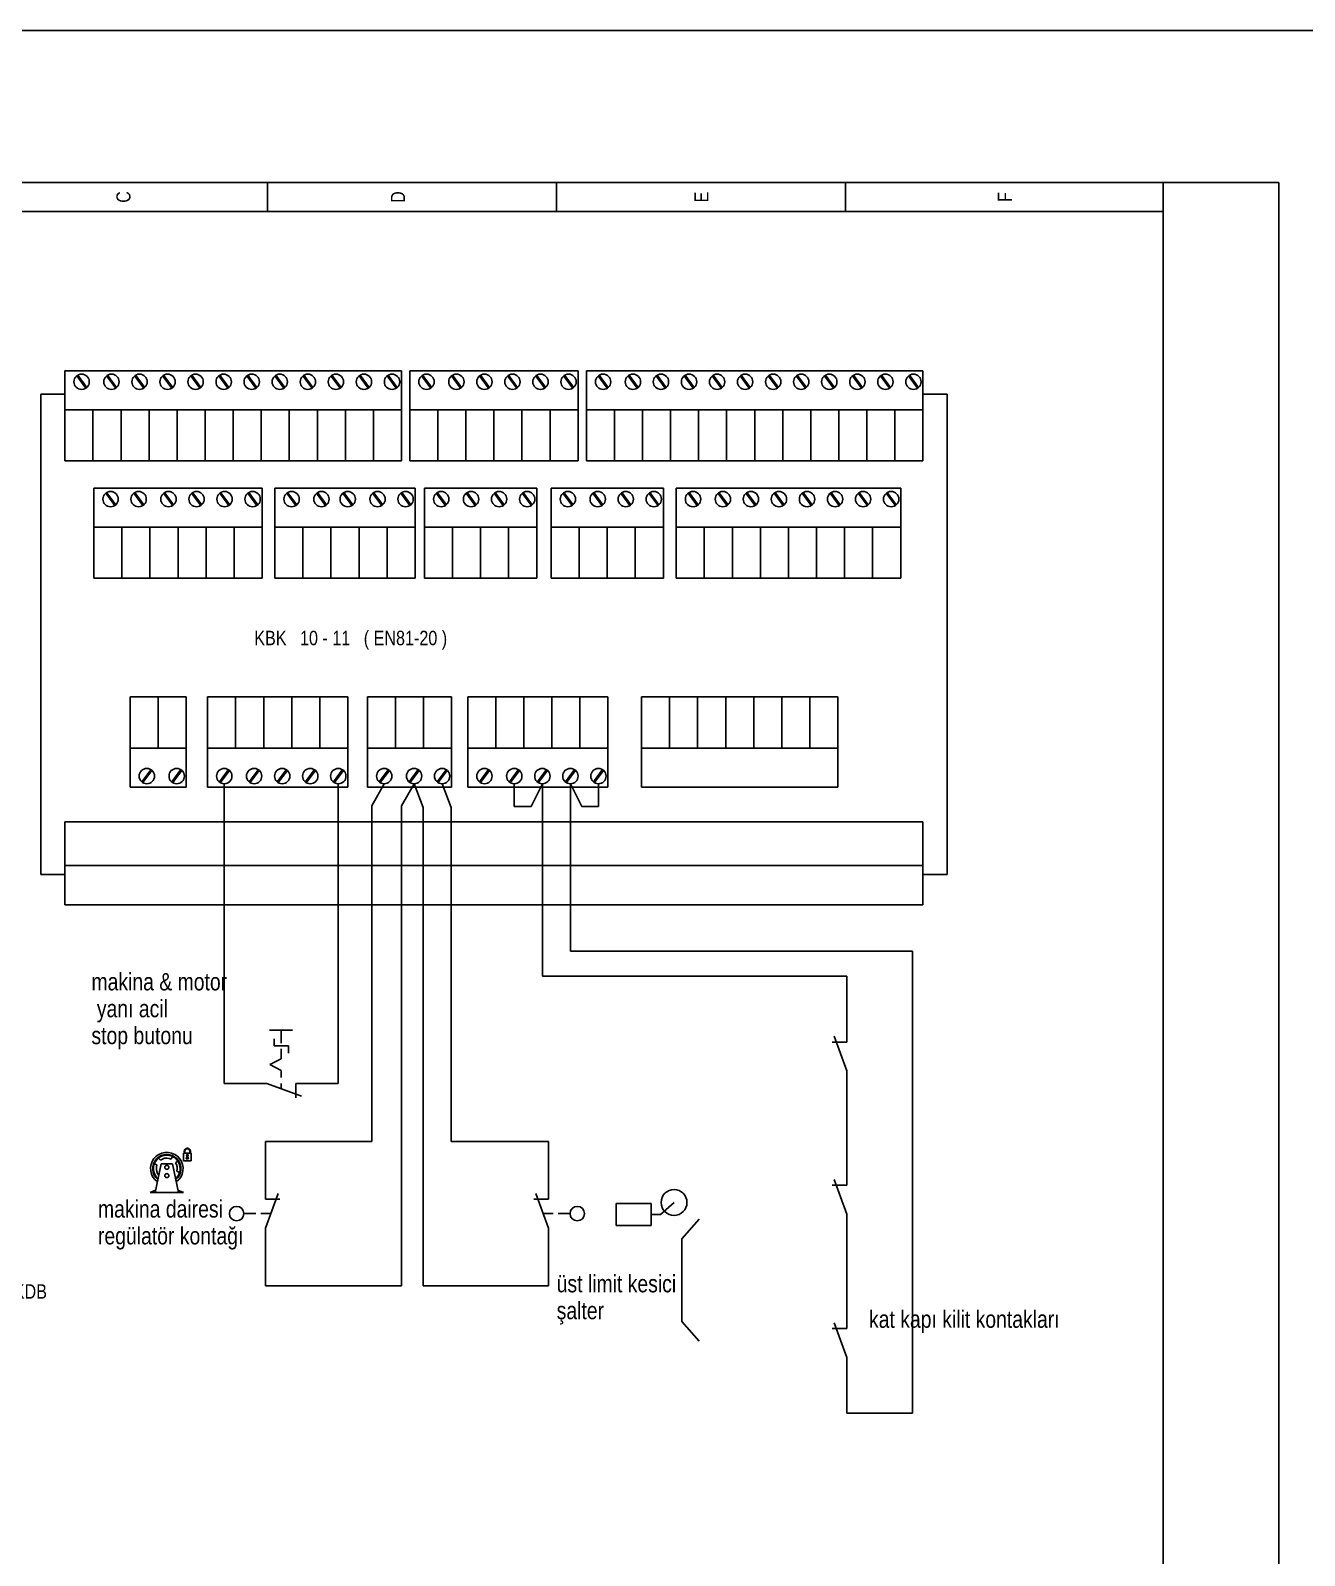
# Model space of a CAD drawing. Header units: centimetres. Extents: x 0 to 12309, y -30 to 2970.
# Drawn here: x 10496.3 to 10913.3, y 2470.6 to 2970 of the extents above; entities that cross this region are included whole.
import ezdxf
from ezdxf.enums import TextEntityAlignment as Align

# ---------------------------------------------------------------- set-up
doc = ezdxf.new("R2010")
doc.units = ezdxf.units.CM
for name, color, linetype in [('SCOTT-CERCEVE', 7, 'CONTINUOUS'), ('SCOTT-ELEKTRIK', 3, 'CONTINUOUS'), ('SCOTT-ELEKTRIK-YAZI', 4, 'CONTINUOUS')]:
    doc.layers.add(name, color=color, linetype=linetype)
doc.styles.get("Standard").update_dxf_attribs({"font": 'arial.ttf', "width": 0.8})

msp = doc.modelspace()

# ---------------------------------------------------------------- linework, layer by layer
at = {"layer": 'SCOTT-CERCEVE'}
for points in [[(0, 0), (12308.93, 0), (12308.93, 2970), (0, 2970)], [(100, 0), (12283.93, 0), (12283.93, 2970), (100, 2970)]]:
    msp.add_lwpolyline(points, close=True, dxfattribs=at)
at = {"layer": 'SCOTT-ELEKTRIK'}
for p, q in [((10238.13, 2920.2), (10904.89, 2920.2)), ((10573.88, 2920.2), (10573.88, 2910.74)), ((10668.45, 2910.74), (10668.45, 2920.2)), ((10763.03, 2910.74), (10763.03, 2920.2)), ((10867.06, 1974.44), (10867.06, 2920.2)), ((10904.89, 2920.2), (10904.89, 1974.44)), ((10238.13, 2910.74), (10867.06, 2910.74)), ((10507.58, 2858.58), (10507.58, 2829.05)), ((10617.74, 2858.58), (10507.58, 2858.58)), ((10514.43, 2852.86), (10511.44, 2856.89)), ((10514.43, 2852.86), (10511.44, 2856.89)), ((10514.74, 2853.1), (10511.76, 2857.12)), ((10514.74, 2853.1), (10511.76, 2857.12)), ((10524.2, 2852.86), (10521.21, 2856.89)), ((10524.2, 2852.86), (10521.21, 2856.89)), ((10524.51, 2853.1), (10521.53, 2857.12)), ((10524.51, 2853.1), (10521.53, 2857.12)), ((10533.38, 2852.86), (10530.39, 2856.89)), ((10533.38, 2852.86), (10530.39, 2856.89)), ((10533.69, 2853.1), (10530.71, 2857.12)), ((10533.69, 2853.1), (10530.71, 2857.12)), ((10542.56, 2852.86), (10539.57, 2856.89)), ((10542.56, 2852.86), (10539.57, 2856.89)), ((10542.87, 2853.1), (10539.89, 2857.12)), ((10542.87, 2853.1), (10539.89, 2857.12)), ((10551.74, 2852.86), (10548.75, 2856.89)), ((10551.74, 2852.86), (10548.75, 2856.89)), ((10552.05, 2853.1), (10549.07, 2857.12)), ((10552.05, 2853.1), (10549.07, 2857.12)), ((10560.92, 2852.86), (10557.93, 2856.89)), ((10560.92, 2852.86), (10557.93, 2856.89)), ((10561.23, 2853.1), (10558.26, 2857.12)), ((10561.23, 2853.1), (10558.26, 2857.12)), ((10570.1, 2852.86), (10567.11, 2856.89)), ((10570.1, 2852.86), (10567.11, 2856.89)), ((10570.41, 2853.1), (10567.44, 2857.12)), ((10570.41, 2853.1), (10567.44, 2857.12)), ((10579.28, 2852.86), (10576.29, 2856.89)), ((10579.28, 2852.86), (10576.29, 2856.89)), ((10579.59, 2853.1), (10576.62, 2857.12)), ((10579.59, 2853.1), (10576.62, 2857.12)), ((10588.46, 2852.86), (10585.48, 2856.89)), ((10588.46, 2852.86), (10585.48, 2856.89)), ((10588.77, 2853.1), (10585.8, 2857.12)), ((10588.77, 2853.1), (10585.8, 2857.12)), ((10597.64, 2852.86), (10594.66, 2856.89)), ((10597.64, 2852.86), (10594.66, 2856.89)), ((10597.95, 2853.1), (10594.98, 2857.12)), ((10597.95, 2853.1), (10594.98, 2857.12)), ((10606.82, 2852.86), (10603.84, 2856.89)), ((10606.82, 2852.86), (10603.84, 2856.89)), ((10607.14, 2853.1), (10604.16, 2857.12)), ((10607.14, 2853.1), (10604.16, 2857.12)), ((10616, 2852.86), (10613.02, 2856.89)), ((10616, 2852.86), (10613.02, 2856.89)), ((10616.32, 2853.1), (10613.34, 2857.12)), ((10616.32, 2853.1), (10613.34, 2857.12)), ((10617.74, 2858.58), (10617.74, 2829.05)), ((10620.45, 2858.58), (10620.45, 2829.05)), ((10620.45, 2858.58), (10675.53, 2858.58)), ((10627.3, 2852.86), (10624.31, 2856.89)), ((10627.3, 2852.86), (10624.31, 2856.89)), ((10627.61, 2853.1), (10624.63, 2857.12)), ((10627.61, 2853.1), (10624.63, 2857.12)), ((10637.07, 2852.86), (10634.08, 2856.89)), ((10637.07, 2852.86), (10634.08, 2856.89)), ((10637.38, 2853.1), (10634.4, 2857.12)), ((10637.38, 2853.1), (10634.4, 2857.12)), ((10646.25, 2852.86), (10643.26, 2856.89)), ((10646.25, 2852.86), (10643.26, 2856.89)), ((10646.56, 2853.1), (10643.58, 2857.12)), ((10646.56, 2853.1), (10643.58, 2857.12)), ((10655.43, 2852.86), (10652.44, 2856.89)), ((10655.43, 2852.86), (10652.44, 2856.89)), ((10655.74, 2853.1), (10652.76, 2857.12)), ((10655.74, 2853.1), (10652.76, 2857.12)), ((10664.61, 2852.86), (10661.62, 2856.89)), ((10664.61, 2852.86), (10661.62, 2856.89)), ((10664.92, 2853.1), (10661.94, 2857.12)), ((10664.92, 2853.1), (10661.94, 2857.12)), ((10673.79, 2852.86), (10670.8, 2856.89)), ((10673.79, 2852.86), (10670.8, 2856.89)), ((10674.1, 2853.1), (10671.13, 2857.12)), ((10674.1, 2853.1), (10671.13, 2857.12)), ((10675.53, 2858.58), (10675.53, 2829.05)), ((10675.53, 2858.58), (10675.53, 2829.05)), ((10678.23, 2858.58), (10678.23, 2829.05)), ((10788.4, 2858.58), (10678.23, 2858.58)), ((10685.08, 2852.86), (10682.1, 2856.89)), ((10685.08, 2852.86), (10682.1, 2856.89)), ((10685.39, 2853.1), (10682.42, 2857.12)), ((10685.39, 2853.1), (10682.42, 2857.12)), ((10694.85, 2852.86), (10691.87, 2856.89)), ((10694.85, 2852.86), (10691.87, 2856.89)), ((10695.16, 2853.1), (10692.19, 2857.12)), ((10695.16, 2853.1), (10692.19, 2857.12)), ((10704.03, 2852.86), (10701.05, 2856.89)), ((10704.03, 2852.86), (10701.05, 2856.89)), ((10704.34, 2853.1), (10701.37, 2857.12)), ((10704.34, 2853.1), (10701.37, 2857.12)), ((10713.21, 2852.86), (10710.23, 2856.89)), ((10713.21, 2852.86), (10710.23, 2856.89)), ((10713.53, 2853.1), (10710.55, 2857.12)), ((10713.53, 2853.1), (10710.55, 2857.12)), ((10722.39, 2852.86), (10719.41, 2856.89)), ((10722.39, 2852.86), (10719.41, 2856.89)), ((10722.71, 2853.1), (10719.73, 2857.12)), ((10722.71, 2853.1), (10719.73, 2857.12)), ((10731.57, 2852.86), (10728.59, 2856.89)), ((10731.57, 2852.86), (10728.59, 2856.89)), ((10731.89, 2853.1), (10728.91, 2857.12)), ((10731.89, 2853.1), (10728.91, 2857.12)), ((10740.76, 2852.86), (10737.77, 2856.89)), ((10740.76, 2852.86), (10737.77, 2856.89)), ((10741.07, 2853.1), (10738.09, 2857.12)), ((10741.07, 2853.1), (10738.09, 2857.12)), ((10749.94, 2852.86), (10746.95, 2856.89)), ((10749.94, 2852.86), (10746.95, 2856.89)), ((10750.25, 2853.1), (10747.27, 2857.12)), ((10750.25, 2853.1), (10747.27, 2857.12)), ((10759.12, 2852.86), (10756.13, 2856.89)), ((10759.12, 2852.86), (10756.13, 2856.89)), ((10759.43, 2853.1), (10756.45, 2857.12)), ((10759.43, 2853.1), (10756.45, 2857.12)), ((10768.3, 2852.86), (10765.31, 2856.89)), ((10768.3, 2852.86), (10765.31, 2856.89)), ((10768.61, 2853.1), (10765.63, 2857.12)), ((10768.61, 2853.1), (10765.63, 2857.12)), ((10777.48, 2852.86), (10774.49, 2856.89)), ((10777.48, 2852.86), (10774.49, 2856.89)), ((10777.79, 2853.1), (10774.82, 2857.12)), ((10777.79, 2853.1), (10774.82, 2857.12)), ((10786.66, 2852.86), (10783.67, 2856.89)), ((10786.66, 2852.86), (10783.67, 2856.89)), ((10786.97, 2853.1), (10784, 2857.12)), ((10786.97, 2853.1), (10784, 2857.12)), ((10788.4, 2858.58), (10788.4, 2829.05)), ((10499.69, 2693.61), (10499.69, 2850.96)), ((10507.58, 2850.96), (10499.69, 2850.96)), ((10796.29, 2850.96), (10788.4, 2850.96)), ((10796.29, 2693.61), (10796.29, 2850.96)), ((10507.58, 2845.78), (10617.74, 2845.78)), ((10516.76, 2845.78), (10516.76, 2829.05)), ((10525.94, 2845.78), (10525.94, 2829.05)), ((10525.94, 2845.78), (10525.94, 2829.05)), ((10535.12, 2845.78), (10535.12, 2829.05)), ((10535.12, 2845.78), (10535.12, 2829.05)), ((10544.3, 2845.78), (10544.3, 2829.05)), ((10544.3, 2845.78), (10544.3, 2829.05)), ((10553.48, 2845.78), (10553.48, 2829.05)), ((10553.48, 2845.78), (10553.48, 2829.05)), ((10562.66, 2845.78), (10562.66, 2829.05)), ((10562.66, 2845.78), (10562.66, 2829.05)), ((10571.84, 2845.78), (10571.84, 2829.05)), ((10571.84, 2845.78), (10571.84, 2829.05)), ((10571.84, 2845.78), (10571.84, 2829.05)), ((10581.02, 2845.78), (10581.02, 2829.05)), ((10581.02, 2845.78), (10581.02, 2829.05)), ((10581.02, 2845.78), (10581.02, 2829.05)), ((10590.2, 2845.78), (10590.2, 2829.05)), ((10590.2, 2845.78), (10590.2, 2829.05)), ((10590.2, 2845.78), (10590.2, 2829.05)), ((10599.38, 2845.78), (10599.38, 2829.05)), ((10599.38, 2845.78), (10599.38, 2829.05)), ((10599.38, 2845.78), (10599.38, 2829.05)), ((10608.56, 2845.78), (10608.56, 2829.05)), ((10608.56, 2845.78), (10608.56, 2829.05)), ((10608.56, 2845.78), (10608.56, 2829.05)), ((10675.53, 2845.78), (10620.45, 2845.78)), ((10629.63, 2845.78), (10629.63, 2829.05)), ((10638.81, 2845.78), (10638.81, 2829.05)), ((10638.81, 2845.78), (10638.81, 2829.05)), ((10647.99, 2845.78), (10647.99, 2829.05)), ((10647.99, 2845.78), (10647.99, 2829.05)), ((10657.17, 2845.78), (10657.17, 2829.05)), ((10657.17, 2845.78), (10657.17, 2829.05)), ((10666.35, 2845.78), (10666.35, 2829.05)), ((10666.35, 2845.78), (10666.35, 2829.05)), ((10678.23, 2845.78), (10788.4, 2845.78)), ((10687.41, 2845.78), (10687.41, 2829.05)), ((10696.59, 2845.78), (10696.59, 2829.05)), ((10696.59, 2845.78), (10696.59, 2829.05)), ((10705.77, 2845.78), (10705.77, 2829.05)), ((10705.77, 2845.78), (10705.77, 2829.05)), ((10714.95, 2845.78), (10714.95, 2829.05)), ((10714.95, 2845.78), (10714.95, 2829.05)), ((10724.14, 2845.78), (10724.14, 2829.05)), ((10724.14, 2845.78), (10724.14, 2829.05)), ((10733.32, 2845.78), (10733.32, 2829.05)), ((10733.32, 2845.78), (10733.32, 2829.05)), ((10742.5, 2845.78), (10742.5, 2829.05)), ((10742.5, 2845.78), (10742.5, 2829.05)), ((10742.5, 2845.78), (10742.5, 2829.05)), ((10751.68, 2845.78), (10751.68, 2829.05)), ((10751.68, 2845.78), (10751.68, 2829.05)), ((10751.68, 2845.78), (10751.68, 2829.05)), ((10760.86, 2845.78), (10760.86, 2829.05)), ((10760.86, 2845.78), (10760.86, 2829.05)), ((10760.86, 2845.78), (10760.86, 2829.05)), ((10770.04, 2845.78), (10770.04, 2829.05)), ((10770.04, 2845.78), (10770.04, 2829.05)), ((10770.04, 2845.78), (10770.04, 2829.05)), ((10779.22, 2845.78), (10779.22, 2829.05)), ((10779.22, 2845.78), (10779.22, 2829.05)), ((10779.22, 2845.78), (10779.22, 2829.05)), ((10507.58, 2829.05), (10617.74, 2829.05)), ((10620.45, 2829.05), (10675.53, 2829.05)), ((10678.23, 2829.05), (10788.4, 2829.05)), ((10517.06, 2820.15), (10572.14, 2820.15)), ((10517.06, 2820.15), (10517.06, 2790.63)), ((10523.91, 2814.44), (10520.92, 2818.47)), ((10523.91, 2814.44), (10520.92, 2818.47)), ((10524.22, 2814.68), (10521.24, 2818.69)), ((10524.22, 2814.68), (10521.24, 2818.69)), ((10533.09, 2814.44), (10530.1, 2818.47)), ((10533.09, 2814.44), (10530.1, 2818.47)), ((10533.4, 2814.68), (10530.42, 2818.69)), ((10533.4, 2814.68), (10530.42, 2818.69)), ((10542.86, 2814.44), (10539.87, 2818.47)), ((10542.86, 2814.44), (10539.87, 2818.47)), ((10543.17, 2814.68), (10540.19, 2818.69)), ((10543.17, 2814.68), (10540.19, 2818.69)), ((10552.04, 2814.44), (10549.05, 2818.47)), ((10552.04, 2814.44), (10549.05, 2818.47)), ((10552.35, 2814.68), (10549.37, 2818.69)), ((10552.35, 2814.68), (10549.37, 2818.69)), ((10561.22, 2814.44), (10558.23, 2818.47)), ((10561.22, 2814.44), (10558.23, 2818.47)), ((10561.53, 2814.68), (10558.55, 2818.69)), ((10561.53, 2814.68), (10558.55, 2818.69)), ((10570.4, 2814.44), (10567.41, 2818.47)), ((10570.4, 2814.44), (10567.41, 2818.47)), ((10570.71, 2814.68), (10567.74, 2818.69)), ((10570.71, 2814.68), (10567.74, 2818.69)), ((10572.14, 2820.15), (10572.14, 2790.63)), ((10572.14, 2820.15), (10572.14, 2790.63)), ((10576.29, 2820.15), (10622.2, 2820.15)), ((10576.29, 2820.15), (10576.29, 2790.63)), ((10583.14, 2814.44), (10580.16, 2818.47)), ((10583.14, 2814.44), (10580.16, 2818.47)), ((10583.46, 2814.68), (10580.48, 2818.69)), ((10583.46, 2814.68), (10580.48, 2818.69)), ((10592.91, 2814.44), (10589.93, 2818.47)), ((10592.91, 2814.44), (10589.93, 2818.47)), ((10593.23, 2814.68), (10590.25, 2818.69)), ((10593.23, 2814.68), (10590.25, 2818.69)), ((10601.51, 2814.44), (10598.52, 2818.47)), ((10601.51, 2814.44), (10598.52, 2818.47)), ((10601.82, 2814.68), (10598.84, 2818.69)), ((10601.82, 2814.68), (10598.84, 2818.69)), ((10611.28, 2814.44), (10608.29, 2818.47)), ((10611.28, 2814.44), (10608.29, 2818.47)), ((10611.59, 2814.68), (10608.61, 2818.69)), ((10611.59, 2814.68), (10608.61, 2818.69)), ((10620.46, 2814.44), (10617.47, 2818.47)), ((10620.46, 2814.44), (10617.47, 2818.47)), ((10620.77, 2814.68), (10617.79, 2818.69)), ((10620.77, 2814.68), (10617.79, 2818.69)), ((10622.2, 2820.15), (10622.2, 2790.63)), ((10622.2, 2820.15), (10622.2, 2790.63)), ((10625.26, 2820.15), (10625.26, 2790.63)), ((10625.26, 2820.15), (10661.98, 2820.15)), ((10632.11, 2814.44), (10629.12, 2818.47)), ((10632.11, 2814.44), (10629.12, 2818.47)), ((10632.42, 2814.68), (10629.45, 2818.69)), ((10632.42, 2814.68), (10629.45, 2818.69)), ((10641.88, 2814.44), (10638.89, 2818.47)), ((10641.88, 2814.44), (10638.89, 2818.47)), ((10642.19, 2814.68), (10639.22, 2818.69)), ((10642.19, 2814.68), (10639.22, 2818.69)), ((10651.06, 2814.44), (10648.07, 2818.47)), ((10651.06, 2814.44), (10648.07, 2818.47)), ((10651.37, 2814.68), (10648.4, 2818.69)), ((10651.37, 2814.68), (10648.4, 2818.69)), ((10660.24, 2814.44), (10657.26, 2818.47)), ((10660.24, 2814.44), (10657.26, 2818.47)), ((10660.55, 2814.68), (10657.58, 2818.69)), ((10660.55, 2814.68), (10657.58, 2818.69)), ((10661.98, 2820.15), (10661.98, 2790.63)), ((10661.98, 2820.15), (10661.98, 2790.63)), ((10666.7, 2820.15), (10666.7, 2790.63)), ((10666.7, 2820.15), (10703.43, 2820.15)), ((10673.55, 2814.44), (10670.57, 2818.47)), ((10673.55, 2814.44), (10670.57, 2818.47)), ((10673.87, 2814.68), (10670.89, 2818.69)), ((10673.87, 2814.68), (10670.89, 2818.69)), ((10683.32, 2814.44), (10680.34, 2818.47)), ((10683.32, 2814.44), (10680.34, 2818.47)), ((10683.64, 2814.68), (10680.66, 2818.69)), ((10683.64, 2814.68), (10680.66, 2818.69)), ((10692.5, 2814.44), (10689.52, 2818.47)), ((10692.5, 2814.44), (10689.52, 2818.47)), ((10692.82, 2814.68), (10689.84, 2818.69)), ((10692.82, 2814.68), (10689.84, 2818.69)), ((10701.69, 2814.44), (10698.7, 2818.47)), ((10701.69, 2814.44), (10698.7, 2818.47)), ((10702, 2814.68), (10699.02, 2818.69)), ((10702, 2814.68), (10699.02, 2818.69)), ((10703.43, 2820.15), (10703.43, 2790.63)), ((10703.43, 2820.15), (10703.43, 2790.63)), ((10707.66, 2820.15), (10707.66, 2790.63)), ((10781.11, 2820.15), (10707.66, 2820.15)), ((10714.51, 2814.44), (10711.53, 2818.47)), ((10714.51, 2814.44), (10711.53, 2818.47)), ((10714.83, 2814.68), (10711.85, 2818.69)), ((10714.83, 2814.68), (10711.85, 2818.69)), ((10724.28, 2814.44), (10721.3, 2818.47)), ((10724.28, 2814.44), (10721.3, 2818.47)), ((10724.6, 2814.68), (10721.62, 2818.69)), ((10724.6, 2814.68), (10721.62, 2818.69)), ((10733.46, 2814.44), (10730.48, 2818.47)), ((10733.46, 2814.44), (10730.48, 2818.47)), ((10733.78, 2814.68), (10730.8, 2818.69)), ((10733.78, 2814.68), (10730.8, 2818.69)), ((10742.65, 2814.44), (10739.66, 2818.47)), ((10742.65, 2814.44), (10739.66, 2818.47)), ((10742.96, 2814.68), (10739.98, 2818.69)), ((10742.96, 2814.68), (10739.98, 2818.69)), ((10751.83, 2814.44), (10748.84, 2818.47)), ((10751.83, 2814.44), (10748.84, 2818.47)), ((10752.14, 2814.68), (10749.16, 2818.69)), ((10752.14, 2814.68), (10749.16, 2818.69)), ((10761.01, 2814.44), (10758.02, 2818.47)), ((10761.01, 2814.44), (10758.02, 2818.47)), ((10761.32, 2814.68), (10758.34, 2818.69)), ((10761.32, 2814.68), (10758.34, 2818.69)), ((10770.19, 2814.44), (10767.2, 2818.47)), ((10770.19, 2814.44), (10767.2, 2818.47)), ((10770.5, 2814.68), (10767.52, 2818.69)), ((10770.5, 2814.68), (10767.52, 2818.69)), ((10779.37, 2814.44), (10776.38, 2818.47)), ((10779.37, 2814.44), (10776.38, 2818.47)), ((10779.68, 2814.68), (10776.71, 2818.69)), ((10779.68, 2814.68), (10776.71, 2818.69)), ((10781.11, 2820.15), (10781.11, 2790.63)), ((10572.14, 2807.35), (10517.06, 2807.35)), ((10526.24, 2807.35), (10526.24, 2790.63)), ((10526.24, 2807.35), (10526.24, 2790.63)), ((10535.42, 2807.35), (10535.42, 2790.63)), ((10544.6, 2807.35), (10544.6, 2790.63)), ((10544.6, 2807.35), (10544.6, 2790.63)), ((10553.78, 2807.35), (10553.78, 2790.63)), ((10553.78, 2807.35), (10553.78, 2790.63)), ((10562.96, 2807.35), (10562.96, 2790.63)), ((10562.96, 2807.35), (10562.96, 2790.63)), ((10622.2, 2807.35), (10576.29, 2807.35)), ((10585.47, 2807.35), (10585.47, 2790.63)), ((10594.66, 2807.35), (10594.66, 2790.63)), ((10594.66, 2807.35), (10594.66, 2790.63)), ((10594.66, 2807.35), (10594.66, 2790.63)), ((10603.84, 2807.35), (10603.84, 2790.63)), ((10613.02, 2807.35), (10613.02, 2790.63)), ((10613.02, 2807.35), (10613.02, 2790.63)), ((10661.98, 2807.35), (10625.26, 2807.35)), ((10634.44, 2807.35), (10634.44, 2790.63)), ((10643.62, 2807.35), (10643.62, 2790.63)), ((10643.62, 2807.35), (10643.62, 2790.63)), ((10652.8, 2807.35), (10652.8, 2790.63)), ((10652.8, 2807.35), (10652.8, 2790.63)), ((10703.43, 2807.35), (10666.7, 2807.35)), ((10675.88, 2807.35), (10675.88, 2790.63)), ((10685.07, 2807.35), (10685.07, 2790.63)), ((10685.07, 2807.35), (10685.07, 2790.63)), ((10694.25, 2807.35), (10694.25, 2790.63)), ((10694.25, 2807.35), (10694.25, 2790.63)), ((10707.66, 2807.35), (10781.11, 2807.35)), ((10716.84, 2807.35), (10716.84, 2790.63)), ((10726.03, 2807.35), (10726.03, 2790.63)), ((10726.03, 2807.35), (10726.03, 2790.63)), ((10735.21, 2807.35), (10735.21, 2790.63)), ((10735.21, 2807.35), (10735.21, 2790.63)), ((10744.39, 2807.35), (10744.39, 2790.63)), ((10744.39, 2807.35), (10744.39, 2790.63)), ((10753.57, 2807.35), (10753.57, 2790.63)), ((10753.57, 2807.35), (10753.57, 2790.63)), ((10762.75, 2807.35), (10762.75, 2790.63)), ((10762.75, 2807.35), (10762.75, 2790.63)), ((10771.93, 2807.35), (10771.93, 2790.63)), ((10572.14, 2790.63), (10517.06, 2790.63)), ((10622.2, 2790.63), (10576.29, 2790.63)), ((10625.26, 2790.63), (10661.98, 2790.63)), ((10666.7, 2790.63), (10703.43, 2790.63)), ((10707.66, 2790.63), (10781.11, 2790.63)), ((10528.91, 2722.25), (10528.91, 2751.77)), ((10547.27, 2751.77), (10528.91, 2751.77)), ((10538.09, 2735.05), (10538.09, 2751.77)), ((10547.27, 2722.25), (10547.27, 2751.77)), ((10547.27, 2722.25), (10547.27, 2751.77)), ((10554.27, 2722.25), (10554.27, 2751.77)), ((10600.17, 2751.77), (10554.27, 2751.77)), ((10563.45, 2735.05), (10563.45, 2751.77)), ((10572.63, 2735.05), (10572.63, 2751.77)), ((10572.63, 2735.05), (10572.63, 2751.77)), ((10581.81, 2735.05), (10581.81, 2751.77)), ((10581.81, 2735.05), (10581.81, 2751.77)), ((10590.99, 2735.05), (10590.99, 2751.77)), ((10590.99, 2735.05), (10590.99, 2751.77)), ((10600.17, 2722.25), (10600.17, 2751.77)), ((10600.17, 2722.25), (10600.17, 2751.77)), ((10606.61, 2722.25), (10606.61, 2751.77)), ((10634.15, 2751.77), (10606.61, 2751.77)), ((10615.79, 2735.05), (10615.79, 2751.77)), ((10624.97, 2735.05), (10624.97, 2751.77)), ((10624.97, 2735.05), (10624.97, 2751.77)), ((10634.15, 2722.25), (10634.15, 2751.77)), ((10634.15, 2722.25), (10634.15, 2751.77)), ((10639.4, 2722.25), (10639.4, 2751.77)), ((10639.4, 2751.77), (10685.31, 2751.77)), ((10648.58, 2735.05), (10648.58, 2751.77)), ((10657.76, 2735.05), (10657.76, 2751.77)), ((10657.76, 2735.05), (10657.76, 2751.77)), ((10666.95, 2735.05), (10666.95, 2751.77)), ((10666.95, 2735.05), (10666.95, 2751.77)), ((10676.13, 2735.05), (10676.13, 2751.77)), ((10676.13, 2735.05), (10676.13, 2751.77)), ((10685.31, 2722.25), (10685.31, 2751.77)), ((10685.31, 2722.25), (10685.31, 2751.77)), ((10696.29, 2722.25), (10696.29, 2751.77)), ((10696.29, 2751.77), (10760.55, 2751.77)), ((10705.47, 2735.05), (10705.47, 2751.77)), ((10714.65, 2735.05), (10714.65, 2751.77)), ((10714.65, 2735.05), (10714.65, 2751.77)), ((10723.83, 2735.05), (10723.83, 2751.77)), ((10723.83, 2735.05), (10723.83, 2751.77)), ((10733.01, 2735.05), (10733.01, 2751.77)), ((10733.01, 2735.05), (10733.01, 2751.77)), ((10742.19, 2735.05), (10742.19, 2751.77)), ((10742.19, 2735.05), (10742.19, 2751.77)), ((10751.37, 2735.05), (10751.37, 2751.77)), ((10751.37, 2735.05), (10751.37, 2751.77)), ((10760.55, 2722.25), (10760.55, 2751.77)), ((10547.27, 2735.05), (10528.91, 2735.05)), ((10600.17, 2735.05), (10554.27, 2735.05)), ((10634.15, 2735.05), (10606.61, 2735.05)), ((10685.31, 2735.05), (10639.4, 2735.05)), ((10696.29, 2735.05), (10760.55, 2735.05)), ((10535.76, 2727.96), (10532.78, 2723.93)), ((10535.76, 2727.96), (10532.78, 2723.93)), ((10536.07, 2727.72), (10533.1, 2723.71)), ((10536.07, 2727.72), (10533.1, 2723.71)), ((10545.53, 2727.96), (10542.55, 2723.93)), ((10545.53, 2727.96), (10542.55, 2723.93)), ((10545.84, 2727.72), (10542.87, 2723.71)), ((10545.84, 2727.72), (10542.87, 2723.71)), ((10561.12, 2727.96), (10558.13, 2723.93)), ((10561.12, 2727.96), (10558.13, 2723.93)), ((10561.43, 2727.72), (10558.46, 2723.71)), ((10561.43, 2727.72), (10558.46, 2723.71)), ((10570.89, 2727.96), (10567.9, 2723.93)), ((10570.89, 2727.96), (10567.9, 2723.93)), ((10571.2, 2727.72), (10568.23, 2723.71)), ((10571.2, 2727.72), (10568.23, 2723.71)), ((10580.07, 2727.96), (10577.08, 2723.93)), ((10580.07, 2727.96), (10577.08, 2723.93)), ((10580.38, 2727.72), (10577.41, 2723.71)), ((10580.38, 2727.72), (10577.41, 2723.71)), ((10589.25, 2727.96), (10586.27, 2723.93)), ((10589.25, 2727.96), (10586.27, 2723.93)), ((10589.56, 2727.72), (10586.59, 2723.71)), ((10589.56, 2727.72), (10586.59, 2723.71)), ((10598.43, 2727.96), (10595.45, 2723.93)), ((10598.43, 2727.96), (10595.45, 2723.93)), ((10598.74, 2727.72), (10595.77, 2723.71)), ((10598.74, 2727.72), (10595.77, 2723.71)), ((10613.46, 2727.96), (10610.47, 2723.93)), ((10613.46, 2727.96), (10610.47, 2723.93)), ((10613.77, 2727.72), (10610.79, 2723.71)), ((10613.77, 2727.72), (10610.79, 2723.71)), ((10623.23, 2727.96), (10620.24, 2723.93)), ((10623.23, 2727.96), (10620.24, 2723.93)), ((10623.54, 2727.72), (10620.56, 2723.71)), ((10623.54, 2727.72), (10620.56, 2723.71)), ((10632.41, 2727.96), (10629.42, 2723.93)), ((10632.41, 2727.96), (10629.42, 2723.93)), ((10632.72, 2727.72), (10629.74, 2723.71)), ((10632.72, 2727.72), (10629.74, 2723.71)), ((10646.25, 2727.96), (10643.27, 2723.93)), ((10646.25, 2727.96), (10643.27, 2723.93)), ((10646.57, 2727.72), (10643.59, 2723.71)), ((10646.57, 2727.72), (10643.59, 2723.71)), ((10656.02, 2727.96), (10653.04, 2723.93)), ((10656.02, 2727.96), (10653.04, 2723.93)), ((10656.34, 2727.72), (10653.36, 2723.71)), ((10656.34, 2727.72), (10653.36, 2723.71)), ((10665.2, 2727.96), (10662.22, 2723.93)), ((10665.2, 2727.96), (10662.22, 2723.93)), ((10665.52, 2727.72), (10662.54, 2723.71)), ((10665.52, 2727.72), (10662.54, 2723.71)), ((10674.38, 2727.96), (10671.4, 2723.93)), ((10674.38, 2727.96), (10671.4, 2723.93)), ((10674.7, 2727.72), (10671.72, 2723.71)), ((10674.7, 2727.72), (10671.72, 2723.71)), ((10683.57, 2727.96), (10680.58, 2723.93)), ((10683.57, 2727.96), (10680.58, 2723.93)), ((10683.88, 2727.72), (10680.9, 2723.71)), ((10683.88, 2727.72), (10680.9, 2723.71)), ((10528.91, 2722.25), (10547.27, 2722.25)), ((10554.27, 2722.25), (10600.17, 2722.25)), ((10559.74, 2723.35), (10559.74, 2625.21)), ((10597.06, 2723.35), (10597.06, 2625.21)), ((10606.61, 2722.25), (10634.15, 2722.25)), ((10612.08, 2723.35), (10608.01, 2716.16)), ((10621.85, 2723.35), (10617.78, 2716.16)), ((10621.85, 2723.35), (10624.79, 2715.62)), ((10631.03, 2723.35), (10633.97, 2715.62)), ((10639.4, 2722.25), (10685.31, 2722.25)), ((10654.65, 2723.35), (10654.65, 2715.86)), ((10663.83, 2723.35), (10660.12, 2715.86)), ((10663.83, 2723.35), (10663.83, 2660.33)), ((10673.01, 2723.35), (10673.01, 2668.53)), ((10673.01, 2723.35), (10676.71, 2715.86)), ((10682.19, 2723.35), (10682.19, 2715.86)), ((10760.55, 2722.25), (10696.29, 2722.25)), ((10608.01, 2716.16), (10608.01, 2606.21)), ((10617.78, 2716.16), (10617.78, 2558.95)), ((10624.79, 2715.62), (10624.79, 2558.95)), ((10633.97, 2715.62), (10633.97, 2606.21)), ((10660.12, 2715.86), (10654.65, 2715.86)), ((10676.71, 2715.86), (10682.19, 2715.86)), ((10507.58, 2683.73), (10507.58, 2710.88)), ((10507.58, 2710.88), (10617.74, 2710.88)), ((10617.74, 2710.88), (10675.53, 2710.88)), ((10675.53, 2710.88), (10788.4, 2710.88)), ((10788.4, 2683.73), (10788.4, 2710.88)), ((10507.58, 2693.61), (10499.69, 2693.61)), ((10507.58, 2696.53), (10617.74, 2696.53)), ((10675.53, 2696.53), (10617.74, 2696.53)), ((10675.53, 2696.53), (10788.4, 2696.53)), ((10796.29, 2693.61), (10788.4, 2693.61)), ((10617.74, 2683.73), (10507.58, 2683.73)), ((10617.74, 2683.73), (10675.53, 2683.73)), ((10788.4, 2683.73), (10675.53, 2683.73)), ((10673.01, 2668.53), (10785, 2668.53)), ((10785, 2668.53), (10785, 2517.26)), ((10763.44, 2660.33), (10663.83, 2660.33)), ((10763.44, 2643.48), (10763.44, 2660.33)), ((10574.54, 2642.63), (10582.1, 2642.63)), ((10578.4, 2642.61), (10578.4, 2638.45)), ((10763.44, 2638.75), (10763.44, 2643.48)), ((10576.04, 2639.87), (10576.04, 2637.51)), ((10580.76, 2637.51), (10576.04, 2637.51)), ((10580.76, 2637.51), (10580.76, 2635.14)), ((10763.44, 2638.75), (10758.71, 2638.75)), ((10763.44, 2629.3), (10759.31, 2640.65)), ((10574.62, 2631.36), (10578.4, 2633.25)), ((10578.4, 2636.56), (10578.4, 2633.25)), ((10578.4, 2629.47), (10574.62, 2631.36)), ((10578.4, 2629.47), (10578.4, 2627.1)), ((10763.44, 2629.3), (10763.44, 2624.57)), ((10568.94, 2625.21), (10559.74, 2625.21)), ((10573.67, 2625.21), (10568.94, 2625.21)), ((10573.67, 2625.21), (10585.02, 2621.08)), ((10578.4, 2625.21), (10578.4, 2623.51)), ((10583.13, 2625.21), (10587.86, 2625.21)), ((10583.13, 2625.21), (10583.13, 2620.48)), ((10597.06, 2625.21), (10587.86, 2625.21)), ((10763.44, 2624.57), (10763.44, 2596.59)), ((10546.43, 2602.38), (10548.89, 2602.38)), ((10546.43, 2602.38), (10546.43, 2599.92)), ((10546.66, 2602.99), (10546.66, 2602.38)), ((10546.86, 2602.38), (10546.86, 2602.99)), ((10548.45, 2602.38), (10548.45, 2602.99)), ((10548.65, 2602.99), (10548.65, 2602.38)), ((10548.89, 2602.38), (10548.89, 2599.92)), ((10608.01, 2606.21), (10573.23, 2606.21)), ((10573.23, 2606.21), (10573.23, 2592.04)), ((10665.81, 2606.21), (10633.97, 2606.21)), ((10665.81, 2592.04), (10665.81, 2606.21)), ((10537.7, 2598.51), (10536.82, 2598.84)), ((10539.05, 2598.92), (10537.1, 2589.5)), ((10538.89, 2600.09), (10538.26, 2600.79)), ((10539.05, 2598.92), (10542.8, 2598.92)), ((10542.35, 2600.45), (10542.74, 2601.3)), ((10542.8, 2598.92), (10544.75, 2589.5)), ((10543.76, 2599.26), (10544.52, 2599.82)), ((10548.89, 2599.92), (10546.43, 2599.92)), ((10547.3, 2600.48), (10547.53, 2601.44)), ((10547.3, 2600.48), (10548.01, 2600.48)), ((10548.01, 2600.48), (10547.79, 2601.44)), ((10543.65, 2594.8), (10544.14, 2594.37)), ((10544.26, 2596.52), (10545.12, 2596.08)), ((10573.23, 2587.31), (10573.23, 2592.04)), ((10665.81, 2587.31), (10665.81, 2592.04)), ((10763.44, 2591.87), (10758.71, 2591.87)), ((10763.44, 2582.41), (10759.31, 2593.76)), ((10763.44, 2591.87), (10763.44, 2596.59)), ((10535.44, 2589.5), (10537.27, 2590.3)), ((10546.41, 2589.5), (10535.44, 2589.5)), ((10546.41, 2589.5), (10544.58, 2590.3)), ((10573.23, 2577.86), (10577.36, 2589.2)), ((10573.23, 2587.31), (10577.96, 2587.31)), ((10665.81, 2587.31), (10661.08, 2587.31)), ((10665.81, 2577.86), (10661.67, 2589.2)), ((10566.14, 2582.58), (10570.03, 2582.58)), ((10571.72, 2582.58), (10574.96, 2582.58)), ((10667.32, 2582.58), (10664.08, 2582.58)), ((10672.9, 2582.58), (10669.01, 2582.58)), ((10688.03, 2585.87), (10699.45, 2585.87)), ((10688.03, 2578.68), (10688.03, 2585.87)), ((10699.45, 2585.87), (10699.45, 2578.68)), ((10699.45, 2582.27), (10702.47, 2582.27)), ((10702.47, 2582.27), (10706.93, 2586.24)), ((10763.44, 2582.41), (10763.44, 2577.68)), ((10573.23, 2577.86), (10573.23, 2573.13)), ((10665.81, 2577.86), (10665.81, 2573.13)), ((10699.45, 2578.68), (10688.03, 2578.68)), ((10715.16, 2580.79), (10709.53, 2574.28)), ((10763.44, 2577.68), (10763.44, 2549.7)), ((10573.23, 2558.95), (10573.23, 2573.13)), ((10665.81, 2558.95), (10665.81, 2573.13)), ((10709.53, 2574.28), (10709.53, 2547.28)), ((10573.23, 2558.95), (10617.78, 2558.95)), ((10624.79, 2558.95), (10665.81, 2558.95)), ((10715.16, 2540.78), (10709.53, 2547.28)), ((10763.44, 2535.52), (10759.31, 2546.87)), ((10763.44, 2544.98), (10763.44, 2549.7)), ((10763.44, 2544.98), (10758.71, 2544.98)), ((10763.44, 2535.52), (10763.44, 2530.79)), ((10763.44, 2530.79), (10763.44, 2517.26)), ((10763.44, 2517.26), (10785, 2517.26))]:
    msp.add_line(p, q, dxfattribs=at)
for points in [[(10544.03, 2592.99), (10544.83, 2593.7), (10545.48, 2594.56), (10545.94, 2595.52), (10546.2, 2596.56), (10546.25, 2597.64), (10546.08, 2598.7), (10545.7, 2599.7), (10545.13, 2600.61), (10544.38, 2601.38), (10543.5, 2601.99), (10542.51, 2602.41), (10541.46, 2602.63), (10540.39, 2602.63), (10539.34, 2602.41), (10538.35, 2601.99), (10537.47, 2601.38), (10536.73, 2600.61), (10536.15, 2599.7), (10535.77, 2598.7), (10535.6, 2597.64), (10535.65, 2596.56), (10535.91, 2595.52), (10536.37, 2594.56), (10537.02, 2593.7), (10537.83, 2592.99)], [(10543.87, 2593.75), (10544.53, 2594.42), (10545.05, 2595.21), (10545.39, 2596.09), (10545.55, 2597.03), (10545.51, 2597.97), (10545.29, 2598.89), (10544.88, 2599.74), (10544.31, 2600.5), (10543.59, 2601.12), (10542.77, 2601.58), (10541.87, 2601.86), (10540.93, 2601.96), (10539.98, 2601.86), (10539.08, 2601.58), (10538.26, 2601.12), (10537.54, 2600.5), (10536.97, 2599.74), (10536.56, 2598.89), (10536.34, 2597.97), (10536.3, 2597.03), (10536.46, 2596.09), (10536.8, 2595.21), (10537.32, 2594.42), (10537.98, 2593.75)], [(10548.65, 2602.99), (10548.63, 2603.2), (10548.57, 2603.4), (10548.46, 2603.58), (10548.32, 2603.73), (10548.15, 2603.86), (10547.96, 2603.94), (10547.76, 2603.98), (10547.55, 2603.98), (10547.35, 2603.94), (10547.16, 2603.86), (10546.99, 2603.73), (10546.85, 2603.58), (10546.75, 2603.4), (10546.68, 2603.2), (10546.66, 2602.99)], [(10548.45, 2602.99), (10548.44, 2603.16), (10548.39, 2603.32), (10548.3, 2603.47), (10548.19, 2603.59), (10548.05, 2603.69), (10547.9, 2603.75), (10547.74, 2603.79), (10547.57, 2603.79), (10547.41, 2603.75), (10547.25, 2603.68), (10547.12, 2603.58), (10547.01, 2603.46), (10546.93, 2603.31), (10546.88, 2603.15), (10546.86, 2602.99)], [(10547.79, 2601.44), (10547.83, 2601.47), (10547.87, 2601.51), (10547.9, 2601.56), (10547.92, 2601.61), (10547.93, 2601.66), (10547.92, 2601.72), (10547.91, 2601.77), (10547.89, 2601.82), (10547.85, 2601.86), (10547.81, 2601.9), (10547.76, 2601.92), (10547.71, 2601.94), (10547.66, 2601.95), (10547.6, 2601.94), (10547.55, 2601.92), (10547.5, 2601.9), (10547.46, 2601.86), (10547.43, 2601.82), (10547.4, 2601.77), (10547.39, 2601.72), (10547.39, 2601.66), (10547.4, 2601.61), (10547.41, 2601.56), (10547.44, 2601.51), (10547.48, 2601.47), (10547.53, 2601.44)], [(10543.81, 2594.04), (10544.41, 2594.68), (10544.87, 2595.44), (10545.17, 2596.26), (10545.29, 2597.14), (10545.24, 2598.01), (10545.02, 2598.87), (10544.63, 2599.66), (10544.08, 2600.35), (10543.41, 2600.92), (10542.64, 2601.35), (10541.8, 2601.61), (10540.93, 2601.7), (10540.05, 2601.61), (10539.21, 2601.35), (10538.44, 2600.92), (10537.77, 2600.35), (10537.23, 2599.66), (10536.83, 2598.87), (10536.61, 2598.01), (10536.56, 2597.14), (10536.68, 2596.26), (10536.98, 2595.44), (10537.44, 2594.68), (10538.04, 2594.04)], [(10537.7, 2598.51), (10537.53, 2597.82), (10537.5, 2597.1), (10537.62, 2596.4), (10537.88, 2595.74), (10538.27, 2595.15)], [(10542.35, 2600.45), (10541.66, 2600.68), (10540.94, 2600.76), (10540.22, 2600.69), (10539.52, 2600.46), (10538.89, 2600.09)], [(10544.26, 2596.52), (10544.36, 2597.23), (10544.3, 2597.94), (10544.1, 2598.63), (10543.76, 2599.26)]]:
    msp.add_lwpolyline(points, dxfattribs=at)
for centre, radius in [((10513.05, 2854.96), 2.51), ((10522.82, 2854.96), 2.51), ((10532, 2854.96), 2.51), ((10541.18, 2854.96), 2.51), ((10550.36, 2854.96), 2.51), ((10559.54, 2854.96), 2.51), ((10568.72, 2854.96), 2.51), ((10577.9, 2854.96), 2.51), ((10587.09, 2854.96), 2.51), ((10596.27, 2854.96), 2.51), ((10605.45, 2854.96), 2.51), ((10614.63, 2854.96), 2.51), ((10625.92, 2854.96), 2.51), ((10635.69, 2854.96), 2.51), ((10644.87, 2854.96), 2.51), ((10654.05, 2854.96), 2.51), ((10663.23, 2854.96), 2.51), ((10672.41, 2854.96), 2.51), ((10683.71, 2854.96), 2.51), ((10693.48, 2854.96), 2.51), ((10702.66, 2854.96), 2.51), ((10711.84, 2854.96), 2.51), ((10721.02, 2854.96), 2.51), ((10730.2, 2854.96), 2.51), ((10739.38, 2854.96), 2.51), ((10748.56, 2854.96), 2.51), ((10757.74, 2854.96), 2.51), ((10766.92, 2854.96), 2.51), ((10776.1, 2854.96), 2.51), ((10785.28, 2854.96), 2.51), ((10522.53, 2816.54), 2.51), ((10531.71, 2816.54), 2.51), ((10541.48, 2816.54), 2.51), ((10550.66, 2816.54), 2.51), ((10559.84, 2816.54), 2.51), ((10569.02, 2816.54), 2.51), ((10581.77, 2816.54), 2.51), ((10591.54, 2816.54), 2.51), ((10600.13, 2816.54), 2.51), ((10609.9, 2816.54), 2.51), ((10619.08, 2816.54), 2.51), ((10630.73, 2816.54), 2.51), ((10640.5, 2816.54), 2.51), ((10649.68, 2816.54), 2.51), ((10658.87, 2816.54), 2.51), ((10672.18, 2816.54), 2.51), ((10681.95, 2816.54), 2.51), ((10691.13, 2816.54), 2.51), ((10700.31, 2816.54), 2.51), ((10713.14, 2816.54), 2.51), ((10722.91, 2816.54), 2.51), ((10732.09, 2816.54), 2.51), ((10741.27, 2816.54), 2.51), ((10750.45, 2816.54), 2.51), ((10759.63, 2816.54), 2.51), ((10768.81, 2816.54), 2.51), ((10777.99, 2816.54), 2.51), ((10534.39, 2725.86), 2.51), ((10544.16, 2725.86), 2.51), ((10559.74, 2725.86), 2.51), ((10569.51, 2725.86), 2.51), ((10578.69, 2725.86), 2.51), ((10587.88, 2725.86), 2.51), ((10597.06, 2725.86), 2.51), ((10612.08, 2725.86), 2.51), ((10621.85, 2725.86), 2.51), ((10631.03, 2725.86), 2.51), ((10644.88, 2725.86), 2.51), ((10654.65, 2725.86), 2.51), ((10663.83, 2725.86), 2.51), ((10673.01, 2725.86), 2.51), ((10682.19, 2725.86), 2.51), ((10540.93, 2597.71), 0.667), ((10540.93, 2595.04), 0.667), ((10706.93, 2586.24), 4.23), ((10563.78, 2582.58), 2.36), ((10675.26, 2582.58), 2.36)]:
    msp.add_circle(centre, radius, dxfattribs=at)

# ---------------------------------------------------------------- texts
at = {"layer": 'SCOTT-ELEKTRIK-YAZI', "width": 0.8}
for s, p in [('C', (10529.05, 2915.47)), ('D', (10618.89, 2915.47)), ('E', (10718.2, 2915.47)), ('F', (10817.5, 2915.47))]:
    msp.add_text(s, height=4.63, rotation=90, dxfattribs=at).set_placement(p, align=Align.CENTER)
for s, height, p in [('KBK   10 - 11   ( EN81-20 )', 4.7288, (10569.54, 2773.44)), ('makina & motor', 5.6745, (10516.27, 2661.35)), ('^Iyanı acil', 5.6745, (10516.27, 2652.55)), ('stop butonu', 5.6745, (10516.27, 2643.75)), ('makina dairesi', 5.6745, (10518.4, 2586.96)), ('regülatör kontağı', 5.6745, (10518.4, 2578.17)), ('üst limit kesici', 5.6745, (10668.52, 2562.48)), ('19*0.75 mm TTR KABLO                   (KUYU DİBİ KDB', 4.7288, (10373.97, 2559.45)), ('şalter', 5.675, (10668.52, 2553.68)), ('kat kapı kilit kontakları', 5.6745, (10770.74, 2550.86))]:
    msp.add_text(s, height=height, dxfattribs=at).set_placement(p, align=Align.TOP_LEFT)

doc.saveas('drawing.dxf')
